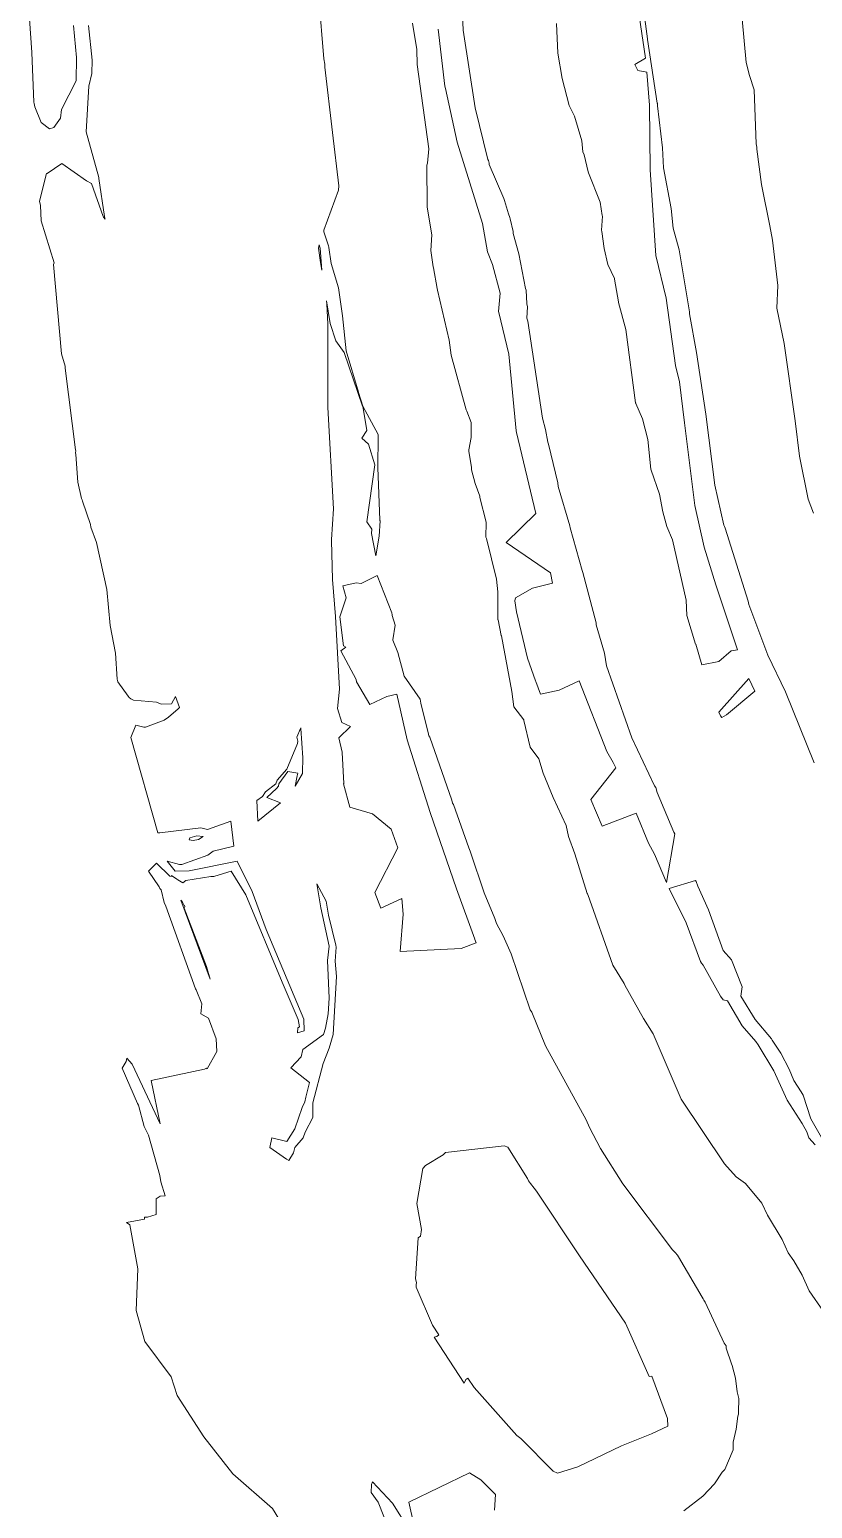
# Model space of a CAD drawing. Header units: metres. Extents: x 808187 to 810032, y 9155685 to 9157080.
# Drawn here: x 809129.1 to 809244.8, y 9155981.8 to 9156200.4 of the extents above; entities that cross this region are included whole.
import ezdxf

# ---------------------------------------------------------------- set-up
doc = ezdxf.new("R2010")
doc.units = ezdxf.units.M
doc.layers.add('C-TOPO-MAJR', color=9, linetype='Continuous')

msp = doc.modelspace()

# ---------------------------------------------------------------- linework, layer by layer
at = {"layer": 'C-TOPO-MAJR', "color": 9, "linetype": 'Continuous', "lineweight": 5}
for points, elevation in [([(809206.97, 9156201.29), (809207.14, 9156196.87), (809207.82, 9156193.16), (809208.85, 9156189.16), (809209.62, 9156187.58), (809210.68, 9156183.91), (809210.85, 9156182.32), (809211.04, 9156181.88), (809211.64, 9156179.34), (809211.69, 9156179.18), (809213.4, 9156174.85), (809213.71, 9156172.92), (809213.74, 9156172.81), (809213.62, 9156170.73), (809213.67, 9156170.55), (809214, 9156168.04), (809214.54, 9156165.68), (809215.54, 9156163.6), (809215.54, 9156163.51), (809216.11, 9156160.14), (809216.11, 9156160.05), (809217.21, 9156156.06), (809218.64, 9156145.22), (809218.66, 9156145.17), (809218.67, 9156145.12), (809219.67, 9156142.84), (809220.46, 9156139.8), (809220.89, 9156135.39), (809220.93, 9156135.24), (809222.18, 9156131.72), (809222.66, 9156129.13), (809223.27, 9156126.92), (809224.1, 9156124.95), (809226.14, 9156116.06), (809226.23, 9156113.77), (809227.52, 9156109.55), (809227.53, 9156109.53), (809227.53, 9156109.53), (809228.43, 9156106.51), (809230.96, 9156106.97), (809232.75, 9156108.59), (809233.73, 9156108.71), (809230.53, 9156118.31), (809228.77, 9156123.91), (809227.38, 9156130.05), (809225.86, 9156142.27), (809225.13, 9156148.31), (809224.55, 9156150.71), (809223.17, 9156160.7), (809221.62, 9156166.99), (809220.82, 9156179.65), (809220.71, 9156189.22), (809220.31, 9156194.1), (809219, 9156194.31), (809218.52, 9156195.21), (809220.13, 9156196.14), (809218.45, 9156207.47)], 2700), ([(809225.76, 9155981.5), (809228.6, 9155983.64), (809230.31, 9155985.46), (809231.43, 9155987.19), (809231.83, 9155987.6), (809233.09, 9155990.52), (809233.07, 9155991.63), (809233.5, 9155993.56), (809233.77, 9155995.48), (809233.85, 9155995.79), (809233.88, 9155996.08), (809233.92, 9155998.09), (809233.68, 9155999.08), (809233.42, 9156001.09), (809232.94, 9156002.96), (809232.83, 9156003.19), (809232.05, 9156005.54), (809232.04, 9156005.86), (809231.75, 9156006.28), (809228.91, 9156012.33), (809228.74, 9156012.63), (809228.62, 9156012.79), (809228.5, 9156013.06), (809224.97, 9156019.01), (809224.85, 9156019.26), (809224.52, 9156019.66), (809224.33, 9156019.8), (809224.08, 9156020.06), (809216.74, 9156029.83), (809213.45, 9156035.02), (809211.83, 9156038.13), (809211.35, 9156039.28), (809205.35, 9156050.22), (809203.3, 9156055.15), (809203.07, 9156055.54), (809200.24, 9156063.78), (809199.06, 9156066.47), (809198.08, 9156068.29), (809197.85, 9156069), (809196.25, 9156072.82), (809194.26, 9156078.8), (809194.22, 9156078.98), (809194, 9156079.47), (809191.76, 9156085.85), (809191.61, 9156086.04), (809191.51, 9156086.49), (809188.24, 9156095.83), (809188.09, 9156096.03), (809188.06, 9156096.27), (809186.92, 9156100.81), (809186.81, 9156101.43), (809184.47, 9156104.84), (809183.53, 9156108.33), (809182.77, 9156110.14), (809182.77, 9156110.2), (809183.1, 9156112.35), (809182.68, 9156113.79), (809182.68, 9156113.88), (809182.6, 9156114.18), (809180.48, 9156119.7), (809178.1, 9156118.53), (809177.36, 9156118.62), (809175.39, 9156118.17), (809175.86, 9156116.42), (809174.92, 9156113.61), (809175.48, 9156109.3), (809175.82, 9156109.1), (809175.07, 9156108.55), (809177.36, 9156104.33), (809177.41, 9156104.01), (809179.35, 9156100.66), (809181.88, 9156101.83), (809183.34, 9156102.18), (809184.9, 9156095.43), (809188.31, 9156084.67), (809192.17, 9156073.39), (809194.9, 9156065.94), (809194.9, 9156065.92), (809195.08, 9156065.43), (809192.89, 9156064.56), (809183.88, 9156064.14), (809184.32, 9156069.64), (809184.11, 9156071.98), (809181, 9156070.53), (809180.12, 9156072.84), (809183.52, 9156079.47), (809182.55, 9156082.24), (809179.78, 9156084.5), (809176.42, 9156085.48), (809175.49, 9156088.91), (809175.5, 9156088.93), (809175.51, 9156088.94), (809175.28, 9156093.56), (809175.28, 9156093.57), (809175.28, 9156093.59), (809174.81, 9156095.71), (809176.54, 9156097.4), (809175.23, 9156097.98), (809174.6, 9156100.06), (809174.89, 9156102.88), (809174.89, 9156102.91), (809174.3, 9156113.62), (809173.88, 9156119.1), (809173.73, 9156124.89), (809173.72, 9156124.93), (809173.71, 9156125), (809173.99, 9156129.56), (809173.17, 9156144.54), (809173.15, 9156156.88), (809173.02, 9156159.78), (809172.95, 9156160.27), (809173.5, 9156156.94), (809174.33, 9156154.38), (809175.56, 9156152.65), (809178.31, 9156144.73), (809178.32, 9156144.71), (809178.91, 9156141.11), (809178.18, 9156140.01), (809179.18, 9156139.12), (809180.09, 9156136.06), (809178.95, 9156127.62), (809179.67, 9156126.57), (809179.63, 9156125.92), (809180.25, 9156122.6), (809180.75, 9156125.52), (809180.88, 9156127.77), (809180.85, 9156127.83), (809180.84, 9156127.9), (809180.55, 9156135.66), (809180.55, 9156135.68), (809180.6, 9156140.29), (809180.61, 9156140.37), (809180.61, 9156140.47), (809180.59, 9156140.54), (809178.34, 9156144.73), (809177.72, 9156146.76), (809177.72, 9156146.77), (809175.86, 9156152.88), (809175.32, 9156158.05), (809174.72, 9156162.19), (809173.67, 9156165.8), (809173.29, 9156168.15), (809173.3, 9156168.24), (809173.27, 9156168.39), (809172.57, 9156170.49), (809172.56, 9156170.71), (809174.73, 9156176.65), (809174.79, 9156177.27), (809173.88, 9156185.16), (809172.73, 9156194.81), (809172.72, 9156195.26), (809172.59, 9156196.06), (809171.85, 9156205.08)], 2720), ([(809245.03, 9156092.04), (809240.82, 9156102.5), (809238.18, 9156107.94), (809235.4, 9156115.39), (809235.3, 9156115.92), (809231.91, 9156126.69), (809231.79, 9156126.92), (809231.71, 9156127.13), (809230.38, 9156133.05), (809229.04, 9156143.55), (809227.65, 9156152.64), (809226.6, 9156158.39), (809226.62, 9156158.68), (809225.08, 9156167.82), (809224.22, 9156171.03), (809223.9, 9156173.92), (809222.78, 9156179.92), (809222.64, 9156182.89), (809221.9, 9156189.08), (809221.89, 9156189.36), (809221.87, 9156189.43), (809221.85, 9156189.49), (809220.39, 9156198.91), (809220.39, 9156198.98), (809219.6, 9156204.97)], 2700), ([(809189.48, 9156200.45), (809190.47, 9156192.01), (809190.57, 9156191.68), (809192.27, 9156183.74), (809196.01, 9156171.71), (809196.78, 9156167.52), (809197.49, 9156165.65), (809198.64, 9156161.4), (809198.4, 9156158.73), (809198.42, 9156158.55), (809199.91, 9156152.42), (809201.02, 9156141.07), (809201.06, 9156140.84), (809203.91, 9156128.85), (809199.54, 9156124.58), (809206.07, 9156120.11), (809206.39, 9156118.59), (809203.39, 9156117.85), (809200.89, 9156116.42), (809200.78, 9156115.95), (809201.03, 9156114.33), (809202.69, 9156107.5), (809203.84, 9156104.12), (809203.93, 9156104.04), (809204.61, 9156102.18), (809207.37, 9156102.77), (809210.32, 9156104.15), (809214.39, 9156093.67), (809215.34, 9156092.09), (809215.72, 9156091.3), (809212.05, 9156086.62), (809213.69, 9156082.64), (809218.75, 9156084.57), (809220.57, 9156080.14), (809221.45, 9156078.5), (809223.2, 9156074.33), (809224.47, 9156081.52), (809224.31, 9156081.76), (809221.86, 9156087.65), (809221.64, 9156088.37), (809221.46, 9156088.61), (809218.07, 9156095.69), (809214.33, 9156106.35), (809214.04, 9156108.24), (809212.84, 9156112.39), (809212.83, 9156112.71), (809210.85, 9156120.16), (809210.74, 9156120.42), (809208.97, 9156126.74), (809208.91, 9156127.06), (809207.2, 9156132.87), (809207.15, 9156133.41), (809205.78, 9156139.11), (809205.67, 9156139.38), (809205.32, 9156141.27), (809204.88, 9156142.93), (809202.7, 9156157.26), (809202.58, 9156157.71), (809202.66, 9156159.41), (809202.59, 9156159.82), (809202.47, 9156161.88), (809202.36, 9156162.12), (809201.4, 9156167.22), (809200.56, 9156170.25), (809200.57, 9156170.51), (809200.11, 9156172.38), (809200.07, 9156172.62), (809199.86, 9156173.14), (809199.26, 9156175.09), (809199.19, 9156175.4), (809197.03, 9156180.43), (809197.01, 9156180.61), (809196.89, 9156181.02), (809196.81, 9156181.19), (809194.93, 9156188.79), (809193.15, 9156200.27), (809193.09, 9156202.58)], 2710), ([(809135.6, 9156200.96), (809136.02, 9156196.23), (809135.95, 9156192.79), (809133.83, 9156188.54), (809133.68, 9156187.28), (809132.65, 9156185.88), (809132.01, 9156185.69), (809130.79, 9156186.64), (809129.85, 9156188.93), (809129.77, 9156189.46), (809129.74, 9156189.62), (809129.44, 9156197), (809129.09, 9156201.94)], 2730), ([(809167.8, 9155977.27), (809164.99, 9155981.85), (809159.12, 9155986.94), (809154.84, 9155992.41), (809150.89, 9155998.55), (809150.02, 9156001.27), (809146.14, 9156006.53), (809144.84, 9156011.08), (809145.07, 9156017.24), (809143.89, 9156023.75), (809143.4, 9156024.08), (809146.09, 9156024.57), (809146.07, 9156024.87), (809146.5, 9156024.88), (809147.78, 9156025.28), (809147.79, 9156027.59), (809148.37, 9156027.97), (809149.11, 9156028.04), (809148.47, 9156030.1), (809148.34, 9156031.05), (809146.64, 9156036.99), (809146.02, 9156038.3), (809145.2, 9156041.43), (809145.06, 9156041.7), (809142.79, 9156046.89), (809143.35, 9156047.88), (809143.46, 9156048.39), (809144.24, 9156047.48), (809148.37, 9156038.66), (809147.08, 9156045.09), (809154.93, 9156046.76), (809155.25, 9156046.91), (809155.31, 9156046.82), (809156.76, 9156049.36), (809156.65, 9156051.22), (809155.54, 9156054.3), (809154.39, 9156054.91), (809154.54, 9156056.39), (809153.72, 9156058.45), (809153.61, 9156058.6), (809149.22, 9156070.84), (809148.99, 9156071.36), (809148.53, 9156073.23), (809148.33, 9156073.44), (809148.23, 9156073.68), (809146.67, 9156076.03), (809147.86, 9156077.2), (809149.83, 9156075.26), (809150, 9156075.22), (809150.07, 9156075.35), (809150.86, 9156074.85), (809151, 9156074.74), (809151.72, 9156074.31), (809152.19, 9156074.61), (809155.89, 9156075.23), (809156.3, 9156075.22), (809156.48, 9156075.29), (809158.86, 9156075.99), (809161.07, 9156072.53), (809166.41, 9156059.62), (809168.78, 9156054.09), (809168.97, 9156053.02), (809168.73, 9156052.88), (809168.68, 9156052.1), (809169.66, 9156052.44), (809169.6, 9156054.13), (809164.06, 9156067.39), (809161.97, 9156072.99), (809159.79, 9156077.48), (809152.65, 9156076.04), (809150.58, 9156076.03), (809149.4, 9156077.47), (809151.24, 9156077), (809151.6, 9156077), (809155.44, 9156078.36), (809156.2, 9156078.98), (809159.28, 9156079.68), (809158.83, 9156083.42), (809155.36, 9156082.18), (809154.39, 9156082.4), (809148.36, 9156081.67), (809148.03, 9156081.66), (809144.05, 9156095.78), (809144.77, 9156097.59), (809145.95, 9156097.27), (809146.24, 9156097.28), (809148.98, 9156098.3), (809149.63, 9156098.75), (809151.05, 9156100), (809151.24, 9156100.21), (809150.67, 9156101.83), (809150.04, 9156100.76), (809148.52, 9156100.67), (809147.85, 9156101), (809144.45, 9156101.3), (809144.07, 9156101.47), (809143.81, 9156101.68), (809143.68, 9156101.89), (809142.13, 9156103.99), (809142.01, 9156104.36), (809141.81, 9156108.2), (809140.99, 9156112.33), (809140.52, 9156117.61), (809138.99, 9156124.59), (809138.15, 9156126.82), (809138.09, 9156127.22), (809136.91, 9156130.7), (809136.87, 9156130.86), (809136.74, 9156131.06), (809136.24, 9156133.47), (809135.93, 9156137.6), (809135.89, 9156137.81), (809135.9, 9156138.12), (809135.87, 9156138.29), (809134.36, 9156150.34), (809134.36, 9156150.64), (809133.83, 9156152.44), (809132.63, 9156165.68), (809132.71, 9156165.91), (809130.79, 9156172.09), (809130.68, 9156174.35), (809130.56, 9156175.02), (809131.57, 9156179.08), (809131.68, 9156179.09), (809133.87, 9156180.59), (809137.51, 9156178.03), (809138.26, 9156177.61), (809139.96, 9156172.76), (809140.03, 9156172.64), (809140.25, 9156172.36), (809140.15, 9156172.74), (809139.34, 9156178.36), (809139.33, 9156178.5), (809137.43, 9156185.25), (809137.85, 9156192), (809138.27, 9156193.87), (809138.33, 9156195.83), (809137.79, 9156200.98)], 2730), ([(809246.41, 9156010.95), (809244.28, 9156014.02), (809243.28, 9156016.32), (809242.05, 9156018.45), (809241.21, 9156019.61), (809240.33, 9156021.59), (809238.16, 9156025.18), (809237.29, 9156026.95), (809234.91, 9156029.86), (809233.53, 9156030.85), (809231.77, 9156032.74), (809225.4, 9156042.34), (809221.25, 9156051.99), (809219.84, 9156054.26), (809217.05, 9156059.15), (809216.95, 9156059.39), (809215.3, 9156062.14), (809211.59, 9156072.54), (809211.54, 9156072.65), (809211.5, 9156072.72), (809209.67, 9156078.57), (809208.71, 9156081.14), (809208.39, 9156082.74), (809206.48, 9156086.9), (809204.98, 9156090.49), (809204.35, 9156092.63), (809203.09, 9156094.35), (809202.15, 9156098.26), (809202.11, 9156098.38), (809200.63, 9156100.31), (809200.36, 9156102.57), (809198.84, 9156110.78), (809198.8, 9156110.85), (809198.32, 9156113.13), (809198.3, 9156113.17), (809198.29, 9156117.2), (809198.3, 9156117.25), (809198.29, 9156117.28), (809198.1, 9156119.15), (809196.61, 9156125.18), (809196.54, 9156125.36), (809196.59, 9156127.55), (809196.58, 9156127.6), (809195.62, 9156131.25), (809195.64, 9156131.36), (809195.64, 9156131.43), (809194.95, 9156133.28), (809194.42, 9156135.32), (809194.41, 9156135.67), (809194.01, 9156138.08), (809194.02, 9156138.28), (809194.34, 9156140.09), (809194.35, 9156142.31), (809193.72, 9156143.99), (809193.62, 9156144.19), (809191.41, 9156152.26), (809191.11, 9156154.48), (809189.37, 9156161.87), (809189.34, 9156162.11), (809188.79, 9156165.16), (809188.74, 9156165.33), (809188.4, 9156167.74), (809188.52, 9156170.02), (809187.87, 9156174.15), (809187.83, 9156174.27), (809187.79, 9156180.34), (809187.9, 9156180.63), (809188.09, 9156182.73), (809186.36, 9156195.23), (809186.33, 9156197.43), (809185.7, 9156201.32)], 2710), ([(809234.38, 9156201.89), (809234.98, 9156195.5), (809235.48, 9156193.57), (809236.19, 9156191.49), (809236.49, 9156183.51), (809236.56, 9156182.97), (809236.57, 9156182.7), (809237.26, 9156177.5), (809237.3, 9156177.23), (809238.5, 9156171.38), (809238.87, 9156169.23), (809239.68, 9156162.55), (809239.5, 9156159.18), (809240.61, 9156153.99), (809242.22, 9156142.56), (809242.86, 9156137.33), (809244.15, 9156130.98), (809244.94, 9156128.89)], 2690), ([(809247.68, 9156033.9), (809244.53, 9156039.42), (809243.4, 9156042.91), (809243.12, 9156043.42), (809242.03, 9156045.06), (809241.34, 9156046.73), (809240.12, 9156049.14), (809238.85, 9156051.06), (809238.75, 9156051.23), (809236.34, 9156054.09), (809234.22, 9156057.55), (809234.4, 9156058.9), (809232.83, 9156062.92), (809231.59, 9156064.29), (809229.41, 9156070.32), (809227.85, 9156073.81), (809227.62, 9156074.46), (809227.49, 9156074.63), (809223.61, 9156073.44), (809226.11, 9156068.37), (809228.22, 9156062.68), (809228.4, 9156062.41), (809228.62, 9156062.13), (809231.21, 9156057.52), (809231.57, 9156056.98), (809232.24, 9156056.83), (809234.42, 9156053.14), (809236.4, 9156050.86), (809236.77, 9156050.35), (809239.09, 9156046.51), (809241.03, 9156042.19), (809243.27, 9156038.72), (809243.94, 9156037.5), (809244.26, 9156036.59), (809245.18, 9156035.56)], 2710), ([(809185.86, 9155979.46), (809185.15, 9155982.79), (809194.12, 9155987.09), (809195.8, 9155986.08), (809197.94, 9155983.88), (809197.82, 9155981.61)], 2720), ([(809183.85, 9155974.56), (809180.62, 9155982.78), (809179.55, 9155984.2), (809179.62, 9155985.37), (809179.78, 9155985.77), (809182.73, 9155982.62), (809185.16, 9155978.79)], 2720)]:
    msp.add_lwpolyline(points, dxfattribs=dict(at, elevation=elevation))
for points, elevation in [([(809172.07, 9156165.97), (809172.07, 9156165.93), (809172.29, 9156164.8), (809172.05, 9156168.08), (809171.89, 9156168.57), (809171.8, 9156168.05), (809172.07, 9156165.97)], 2720), ([(809231.21, 9156098.94), (809231.37, 9156098.72), (809232.07, 9156099.11), (809236.25, 9156102.6), (809235.37, 9156104.46), (809230.96, 9156099.52), (809231.2, 9156098.95), (809231.21, 9156098.94)], 2700), ([(809162.65, 9156086.45), (809162.8, 9156083.4), (809166.18, 9156086.13), (809164.14, 9156086.9), (809165.56, 9156088.24), (809165.86, 9156088.57), (809165.92, 9156088.9), (809167.25, 9156090.72), (809168.71, 9156090.51), (809168.64, 9156090.1), (809168.32, 9156088.59), (809169.43, 9156090.43), (809169.42, 9156090.59), (809169.48, 9156092.75), (809169.17, 9156097.09), (809169.17, 9156097.09), (809169.18, 9156097.19), (809169.16, 9156097.1), (809169.15, 9156097.07), (809168.58, 9156095.8), (809168.75, 9156095.22), (809168.66, 9156094.85), (809167.12, 9156091.07), (809165.67, 9156089.45), (809165.47, 9156088.89), (809163.97, 9156087.73), (809163.5, 9156087.04), (809162.65, 9156086.45)], 2730), ([(809152.77, 9156080.95), (809152.67, 9156080.64), (809153.24, 9156080.53), (809154.03, 9156080.69), (809154.74, 9156081.12), (809153.83, 9156081.21), (809152.77, 9156080.95)], 2730), ([(809167.12, 9156036.06), (809164.9, 9156036.62), (809164.58, 9156035.2), (809167.04, 9156033.43), (809167.4, 9156033.25), (809168.07, 9156034.41), (809168.3, 9156035.18), (809169.52, 9156036.59), (809169.81, 9156037.42), (809170.95, 9156039.61), (809170.93, 9156041.8), (809172.48, 9156047.59), (809173.38, 9156049.85), (809173.95, 9156051.87), (809174.45, 9156060.46), (809174.24, 9156062.73), (809174.4, 9156064.8), (809174.36, 9156065.06), (809173.26, 9156069.51), (809172.93, 9156071.57), (809171.54, 9156074.15), (809172.11, 9156070.61), (809173.35, 9156064.94), (809173.13, 9156062.79), (809173.37, 9156057.26), (809173.2, 9156054.93), (809172.83, 9156052.82), (809172.51, 9156051.89), (809169.46, 9156049.66), (809169.24, 9156048.58), (809167.72, 9156046.95), (809170.48, 9156044.79), (809169.91, 9156042.6), (809169.79, 9156041.93), (809169.39, 9156041.09), (809168.31, 9156037.94), (809167.12, 9156036.06)], 2730), ([(809151.42, 9156071.72), (809155.76, 9156060.06), (809155.25, 9156061.93), (809151.93, 9156070.56), (809152.05, 9156070.76), (809152.04, 9156070.79), (809152.04, 9156070.81), (809151.97, 9156070.99), (809151.95, 9156070.92), (809151.64, 9156071.51), (809151.42, 9156071.72)], 2730), ([(809221.05, 9156001.4), (809220.66, 9156001.36), (809217.16, 9156009.23), (809210.37, 9156019.16), (809203.99, 9156028.73), (809203.68, 9156029.16), (809203.1, 9156029.86), (809202.83, 9156030.26), (809202.67, 9156030.58), (809199.79, 9156035.21), (809199.22, 9156035.4), (809190.58, 9156034.42), (809190.2, 9156034.08), (809187.58, 9156032.52), (809187.21, 9156032.06), (809186.32, 9156026.9), (809187, 9156023.06), (809186.88, 9156022.05), (809186.53, 9156021.85), (809186.13, 9156015.78), (809186.26, 9156015.24), (809186.21, 9156014.86), (809186.21, 9156014.83), (809186.23, 9156014.53), (809188.61, 9156008.93), (809189.57, 9156007.5), (809189.28, 9156007.26), (809188.89, 9156007.14), (809193.3, 9156000.36), (809193.58, 9156000.87), (809193.86, 9156001.11), (809194.81, 9155999.69), (809201.11, 9155992.64), (809201.69, 9155992.19), (809206.49, 9155987.35), (809207.11, 9155987.04), (809210.11, 9155987.99), (809216.57, 9155991.1), (809221.01, 9155992.85), (809223.39, 9155994.01), (809223.37, 9155995.14), (809221.05, 9156001.4)], 2720)]:
    msp.add_lwpolyline(points, close=True, dxfattribs=dict(at, elevation=elevation))

doc.saveas('drawing.dxf')
